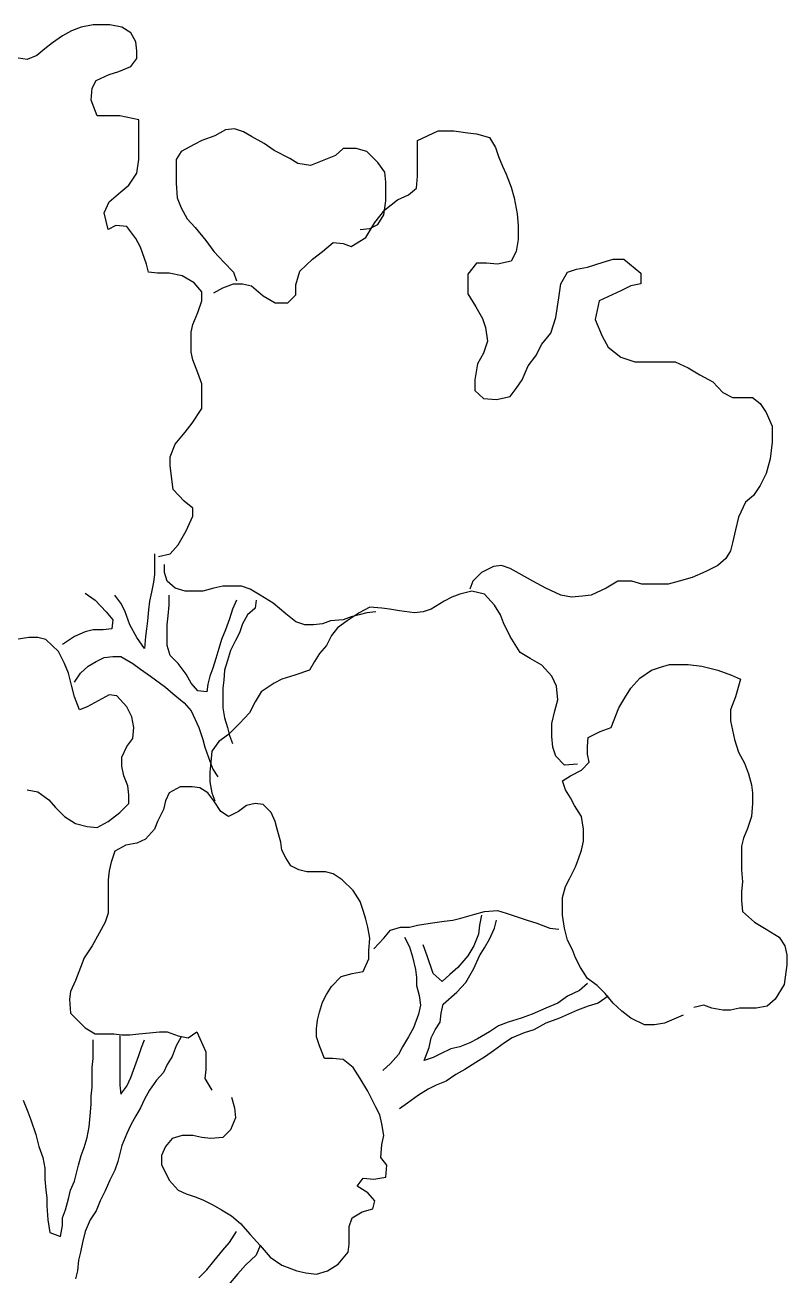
# Model space of a CAD drawing. Header units: millimetres. Extents: x -245 to 49755, y -245 to 41806.
# Drawn here: x 46266 to 47691, y 30820 to 33159 of the extents above; entities that cross this region are included whole.
import ezdxf

# ---------------------------------------------------------------- set-up
doc = ezdxf.new("R2010")
doc.units = ezdxf.units.MM
doc.layers.add('Standard', color=7, linetype='Continuous', lineweight=25)

msp = doc.modelspace()

# ---------------------------------------------------------------- linework, layer by layer
at = {"layer": 'Standard', "color": 7, "linetype": 'Continuous', "lineweight": -3}
for p, q in [((46371.2, 33155.7), (46352.7, 33148.3)), ((46393.4, 33159.5), (46371.2, 33155.7)), ((46424.8, 33159.5), (46393.4, 33159.5)), ((46447, 33155.7), (46424.8, 33159.5)), ((46463.7, 33144.7), (46447, 33155.7)), ((46336.1, 33139.1), (46317.6, 33126.2)), ((46352.7, 33148.3), (46336.1, 33139.1)), ((46472.9, 33128.1), (46463.7, 33144.7)), ((46474.7, 33111.4), (46472.9, 33128.1)), ((46302.9, 33115.1), (46288.1, 33102.2)), ((46317.6, 33126.2), (46302.9, 33115.1)), ((46474.7, 33096.7), (46474.7, 33111.4)), ((46269.7, 33094.8), (46245.6, 33098.5)), ((46288.1, 33102.2), (46269.7, 33094.8)), ((46441.5, 33072.6), (46463.7, 33081.8)), ((46463.7, 33081.8), (46474.7, 33096.7)), ((46399, 33056), (46423, 33067.1)), ((46423, 33067.1), (46441.5, 33072.6)), ((46389.7, 33019.1), (46391.5, 33041.1)), ((46391.5, 33041.1), (46399, 33056)), ((46400.8, 32989.5), (46389.7, 33019.1)), ((46423, 32989.5), (46400.8, 32989.5)), ((46443.3, 32989.5), (46423, 32989.5)), ((46478.5, 32982), (46443.3, 32989.5)), ((46478.5, 32963.6), (46478.5, 32982)), ((46478.5, 32941.4), (46478.5, 32963.6)), ((46641.1, 32963.6), (46620.7, 32952.5)), ((46657.7, 32965.4), (46641.1, 32963.6)), ((46674.3, 32959.9), (46657.7, 32965.4)), ((46478.5, 32908.1), (46478.5, 32941.4)), ((46596.7, 32943.2), (46581.9, 32935.8)), ((46620.7, 32952.5), (46596.7, 32943.2)), ((46689.1, 32950.7), (46674.3, 32959.9)), ((46713.1, 32937.7), (46689.1, 32950.7)), ((46999.6, 32943.2), (47038.3, 32961.7)), ((46999.6, 32922.9), (46999.6, 32943.2)), ((47038.3, 32961.7), (47067.9, 32961.7)), ((47067.9, 32961.7), (47093.8, 32958.1)), ((47093.8, 32958.1), (47110.4, 32956.2)), ((47110.4, 32956.2), (47134.4, 32948.9)), ((47134.4, 32948.9), (47145.5, 32930.3)), ((46557.9, 32922.9), (46548.7, 32908.1)), ((46581.9, 32935.8), (46557.9, 32922.9)), ((46731.6, 32924.8), (46713.1, 32937.7)), ((46761.2, 32910), (46731.6, 32924.8)), ((46861, 32928.5), (46846.2, 32915.6)), ((46885, 32928.5), (46861, 32928.5)), ((46905.3, 32922.9), (46885, 32928.5)), ((46925.6, 32902.6), (46905.3, 32922.9)), ((46999.6, 32906.3), (46999.6, 32922.9)), ((47145.5, 32930.3), (47151, 32913.8)), ((46474.7, 32882.3), (46478.5, 32908.1)), ((46548.7, 32908.1), (46548.7, 32889.7)), ((46776, 32900.7), (46761.2, 32910)), ((46799.9, 32897), (46776, 32900.7)), ((46818.4, 32904.4), (46799.9, 32897)), ((46846.2, 32915.6), (46818.4, 32904.4)), ((46938.6, 32884.2), (46925.6, 32902.6)), ((46999.6, 32876.7), (46999.6, 32906.3)), ((47151, 32913.8), (47158.5, 32895.2)), ((47158.5, 32895.2), (47165.8, 32880.5)), ((46459.9, 32860.1), (46474.7, 32882.3)), ((46548.7, 32889.7), (46548.7, 32863.8)), ((46940.4, 32865.6), (46938.6, 32884.2)), ((46997.7, 32854.6), (46999.6, 32876.7)), ((47165.8, 32880.5), (47175.1, 32856.4)), ((46423, 32828.7), (46445.2, 32847.2)), ((46445.2, 32847.2), (46459.9, 32860.1)), ((46548.7, 32863.8), (46550.5, 32836.1)), ((46940.4, 32850.9), (46940.4, 32865.6)), ((46940.4, 32830.5), (46940.4, 32850.9)), ((46982.9, 32841.6), (46997.7, 32854.6)), ((47175.1, 32856.4), (47180.6, 32836.1)), ((46413.8, 32808.3), (46423, 32828.7)), ((46550.5, 32836.1), (46557.9, 32817.6)), ((46936.7, 32804.6), (46940.4, 32830.5)), ((46938.6, 32813.9), (46962.5, 32832.4)), ((46962.5, 32832.4), (46982.9, 32841.6)), ((47180.6, 32836.1), (47186.1, 32806.5)), ((46421.1, 32777), (46413.8, 32808.3)), ((46557.9, 32817.6), (46569, 32797.3)), ((46920.1, 32789.9), (46938.6, 32813.9)), ((46925.6, 32786.2), (46936.7, 32804.6)), ((47186.1, 32806.5), (47188, 32784.3)), ((46435.9, 32784.3), (46421.1, 32777)), ((46456.3, 32782.5), (46435.9, 32784.3)), ((46472.9, 32760.3), (46456.3, 32782.5)), ((46569, 32797.3), (46583.8, 32780.7)), ((46583.8, 32780.7), (46604.1, 32756.6)), ((46892.3, 32777), (46910.8, 32778.8)), ((46903.4, 32762.2), (46920.1, 32789.9)), ((46910.8, 32778.8), (46925.6, 32786.2)), ((47188, 32784.3), (47188, 32758.5)), ((46482.1, 32743.7), (46472.9, 32760.3)), ((46604.1, 32756.6), (46618.9, 32736.2)), ((46822.1, 32736.2), (46842.4, 32752.9)), ((46842.4, 32752.9), (46861, 32751.1)), ((46875.7, 32745.5), (46903.4, 32762.2)), ((47188, 32758.5), (47184.3, 32736.2)), ((46493.2, 32712.3), (46482.1, 32743.7)), ((46618.9, 32736.2), (46637.4, 32716)), ((46803.6, 32721.5), (46822.1, 32736.2)), ((46861, 32751.1), (46875.7, 32745.5)), ((47184.3, 32736.2), (47175.1, 32717.8)), ((46496.9, 32697.5), (46493.2, 32712.3)), ((46637.4, 32716), (46655.8, 32697.5)), ((46779.6, 32699.3), (46803.6, 32721.5)), ((47110.4, 32714.1), (47093.8, 32693.8)), ((47128.9, 32714.1), (47110.4, 32714.1)), ((47149.2, 32712.3), (47128.9, 32714.1)), ((47175.1, 32717.8), (47149.2, 32712.3)), ((47297.1, 32703), (47317.4, 32706.6)), ((47317.4, 32706.6), (47347, 32716)), ((47347, 32716), (47365.4, 32721.5)), ((47365.4, 32721.5), (47385.8, 32721.5)), ((47385.8, 32721.5), (47417.2, 32695.6)), ((46513.6, 32695.6), (46496.9, 32697.5)), ((46535.7, 32695.6), (46513.6, 32695.6)), ((46559.7, 32690.1), (46535.7, 32695.6)), ((46581.9, 32677.2), (46559.7, 32690.1)), ((46655.8, 32697.5), (46661.4, 32680.9)), ((46772.2, 32673.5), (46779.6, 32699.3)), ((47093.8, 32693.8), (47093.8, 32677.2)), ((47267.5, 32675.3), (47280.4, 32697.5)), ((47280.4, 32697.5), (47297.1, 32703)), ((47417.2, 32695.6), (47417.2, 32675.3)), ((46596.7, 32660.5), (46581.9, 32677.2)), ((46596.7, 32643.9), (46596.7, 32660.5)), ((46618.9, 32658.7), (46635.5, 32667.9)), ((46635.5, 32667.9), (46655.8, 32675.3)), ((46655.8, 32675.3), (46672.5, 32675.3)), ((46672.5, 32675.3), (46689.1, 32671.5)), ((46689.1, 32671.5), (46711.3, 32653.2)), ((46772.2, 32655), (46772.2, 32673.5)), ((47093.8, 32677.2), (47093.8, 32656.8)), ((47263.8, 32649.5), (47267.5, 32675.3)), ((47380.2, 32662.3), (47363.5, 32655)), ((47398.6, 32671.5), (47380.2, 32662.3)), ((47417.2, 32675.3), (47398.6, 32671.5)), ((46589.3, 32621.7), (46596.7, 32643.9)), ((46711.3, 32653.2), (46733.4, 32640.2)), ((46733.4, 32640.2), (46757.5, 32640.2)), ((46757.5, 32640.2), (46772.2, 32655)), ((47093.8, 32656.8), (47108.6, 32632.7)), ((47258.2, 32612.5), (47263.8, 32649.5)), ((47339.5, 32643.9), (47332.2, 32608.8)), ((47363.5, 32655), (47339.5, 32643.9)), ((46580, 32599.5), (46589.3, 32621.7)), ((47108.6, 32632.7), (47121.5, 32610.7)), ((47249, 32582.9), (47258.2, 32612.5)), ((46576.3, 32584.8), (46580, 32599.5)), ((47121.5, 32610.7), (47127, 32594)), ((47127, 32594), (47130.7, 32568.2)), ((47332.2, 32608.8), (47345.1, 32577.4)), ((46576.3, 32570), (46576.3, 32584.8)), ((46576.3, 32547.8), (46576.3, 32570)), ((47130.7, 32568.2), (47123.4, 32546)), ((47232.4, 32562.5), (47249, 32582.9)), ((47345.1, 32577.4), (47356.2, 32557)), ((46580, 32533.1), (46576.3, 32547.8)), ((47123.4, 32546), (47112.2, 32525.6)), ((47221.3, 32540.5), (47232.4, 32562.5)), ((47356.2, 32557), (47380.2, 32538.6)), ((46589.3, 32509), (46580, 32533.1)), ((47112.2, 32525.6), (47106.7, 32496)), ((47195.4, 32496), (47206.5, 32521.9)), ((47206.5, 32521.9), (47221.3, 32540.5)), ((47380.2, 32538.6), (47406.1, 32529.3)), ((47406.1, 32529.3), (47431.9, 32529.3)), ((47431.9, 32529.3), (47457.8, 32529.3)), ((47457.8, 32529.3), (47481.8, 32529.3)), ((47481.8, 32529.3), (47505.8, 32518.2)), ((47505.8, 32518.2), (47528, 32505.4)), ((46596.7, 32488.6), (46589.3, 32509)), ((47106.7, 32496), (47106.7, 32475.7)), ((47184.3, 32479.4), (47195.4, 32496)), ((47528, 32505.4), (47552, 32492.3)), ((46596.7, 32464.7), (46596.7, 32488.6)), ((47106.7, 32475.7), (47123.4, 32460.9)), ((47173.2, 32464.7), (47184.3, 32479.4)), ((47552, 32492.3), (47570.5, 32472.1)), ((47570.5, 32472.1), (47589, 32462.9)), ((46596.7, 32442.5), (46596.7, 32464.7)), ((47123.4, 32460.9), (47147.4, 32459.1)), ((47147.4, 32459.1), (47173.2, 32464.7)), ((47589, 32462.9), (47603.8, 32462.9)), ((47603.8, 32462.9), (47626, 32462.9)), ((47626, 32462.9), (47640.7, 32451.7)), ((47640.7, 32451.7), (47651.8, 32435.1)), ((46578.2, 32414.7), (46596.7, 32442.5)), ((47651.8, 32435.1), (47662.9, 32409.2)), ((46565.3, 32398.2), (46578.2, 32414.7)), ((47662.9, 32409.2), (47662.9, 32379.6)), ((46546.8, 32375.9), (46565.3, 32398.2)), ((47662.9, 32379.6), (47659.2, 32348.2)), ((46537.6, 32351.9), (46546.8, 32375.9)), ((46537.6, 32335.3), (46537.6, 32351.9)), ((46543.1, 32291), (46537.6, 32335.3)), ((47659.2, 32348.2), (47651.8, 32320.5)), ((47651.8, 32320.5), (47640.7, 32298.3)), ((46563.4, 32268.8), (46543.1, 32291)), ((47640.7, 32298.3), (47627.8, 32279.9)), ((46580, 32255.9), (46563.4, 32268.8)), ((47613, 32266.9), (47600.1, 32239.2)), ((47627.8, 32279.9), (47613, 32266.9)), ((46567.2, 32213.3), (46580, 32241.1)), ((46580, 32241.1), (46580, 32255.9)), ((47600.1, 32239.2), (47594.6, 32215.2)), ((47594.6, 32215.2), (47589, 32191.2)), ((46552.4, 32187.5), (46567.2, 32213.3)), ((47589, 32191.2), (47585.3, 32176.4)), ((46508, 32170.8), (46508, 32154.2)), ((46515.4, 32165.3), (46537.6, 32170.8)), ((46537.6, 32170.8), (46552.4, 32187.5)), ((47585.3, 32176.4), (47576.1, 32161.6)), ((46508, 32154.2), (46508, 32132.1)), ((46526.5, 32135.7), (46526.5, 32150.4)), ((47141.8, 32146.8), (47119.6, 32135.7)), ((47156.6, 32148.6), (47141.8, 32146.8)), ((47173.2, 32143.1), (47156.6, 32148.6)), ((47561.3, 32148.6), (47539.1, 32137.6)), ((47576.1, 32161.6), (47561.3, 32148.6)), ((46508, 32132.1), (46506.1, 32117.3)), ((46532, 32119.1), (46526.5, 32135.7)), ((47119.6, 32135.7), (47103, 32119.1)), ((47189.8, 32133.9), (47173.2, 32143.1)), ((47215.7, 32119.1), (47189.8, 32133.9)), ((47513.2, 32126.5), (47489.2, 32119.1)), ((47539.1, 32137.6), (47513.2, 32126.5)), ((46502.4, 32098.8), (46498.8, 32082.2)), ((46506.1, 32117.3), (46502.4, 32098.8)), ((46546.8, 32106.1), (46532, 32119.1)), ((46565.3, 32100.6), (46546.8, 32106.1)), ((46583.8, 32100.6), (46565.3, 32100.6)), ((46598.5, 32100.6), (46583.8, 32100.6)), ((46618.9, 32106.1), (46598.5, 32100.6)), ((46635.5, 32109.8), (46618.9, 32106.1)), ((46654, 32109.8), (46635.5, 32109.8)), ((46670.6, 32109.8), (46654, 32109.8)), ((46687.2, 32104.3), (46670.6, 32109.8)), ((46705.7, 32093.3), (46687.2, 32104.3)), ((47101.1, 32100.6), (47079, 32095.1)), ((47103, 32119.1), (47097.4, 32104.3)), ((47125.2, 32095.1), (47101.1, 32100.6)), ((47239.7, 32106.1), (47215.7, 32119.1)), ((47267.5, 32093.3), (47239.7, 32106.1)), ((47352.5, 32106.1), (47324.7, 32093.3)), ((47374.6, 32119.1), (47352.5, 32106.1)), ((47400.5, 32119.1), (47374.6, 32119.1)), ((47419, 32113.5), (47400.5, 32119.1)), ((47439.3, 32113.5), (47419, 32113.5)), ((47468.8, 32113.5), (47439.3, 32113.5)), ((47489.2, 32119.1), (47468.8, 32113.5)), ((46378.7, 32096.9), (46397.1, 32084)), ((46397.1, 32084), (46417.5, 32061.8)), ((46445.2, 32078.4), (46434.1, 32093.3)), ((46452.6, 32063.7), (46445.2, 32078.4)), ((46498.8, 32082.2), (46496.9, 32065.5)), ((46533.9, 32054.5), (46535.7, 32074.7)), ((46535.7, 32074.7), (46535.7, 32093.3)), ((46661.4, 32084), (46654, 32067.3)), ((46698.3, 32084), (46696.5, 32069.2)), ((46729.7, 32078.4), (46705.7, 32093.3)), ((46753.8, 32058.2), (46729.7, 32078.4)), ((47049.4, 32082.2), (47025.4, 32067.3)), ((47064.2, 32089.6), (47049.4, 32082.2)), ((47079, 32095.1), (47064.2, 32089.6)), ((47143.7, 32074.7), (47125.2, 32095.1)), ((47154.7, 32056.3), (47143.7, 32074.7)), ((47287.8, 32089.6), (47267.5, 32093.3)), ((47308.1, 32091.4), (47287.8, 32089.6)), ((47324.7, 32093.3), (47308.1, 32091.4)), ((46417.5, 32061.8), (46430.4, 32047.1)), ((46461.8, 32037.7), (46452.6, 32063.7)), ((46496.9, 32065.5), (46495, 32045.1)), ((46532, 32037.7), (46533.9, 32054.5)), ((46654, 32067.3), (46648.4, 32048.9)), ((46681.7, 32056.3), (46672.5, 32039.6)), ((46696.5, 32069.2), (46681.7, 32056.3)), ((46772.2, 32043.3), (46753.8, 32058.2)), ((46875.7, 32052.6), (46861, 32047.1)), ((46890.5, 32060), (46868.3, 32045.1)), ((46890.5, 32056.3), (46875.7, 32052.6)), ((46910.8, 32071), (46890.5, 32060)), ((46905.3, 32060), (46890.5, 32056.3)), ((46921.9, 32061.8), (46905.3, 32060)), ((46933, 32069.2), (46910.8, 32071)), ((46947.7, 32067.3), (46933, 32069.2)), ((46966.3, 32063.7), (46947.7, 32067.3)), ((46994, 32060), (46966.3, 32063.7)), ((47010.6, 32061.8), (46994, 32060)), ((47025.4, 32067.3), (47010.6, 32061.8)), ((47160.3, 32041.4), (47154.7, 32056.3)), ((46393.4, 32028.6), (46378.7, 32024.9)), ((46411.9, 32028.6), (46393.4, 32028.6)), ((46428.5, 32030.4), (46411.9, 32028.6)), ((46430.4, 32047.1), (46428.5, 32030.4)), ((46474.7, 32013.8), (46461.8, 32037.7)), ((46493.2, 32030.4), (46491.4, 32015.7)), ((46495, 32045.1), (46493.2, 32030.4)), ((46532, 32017.5), (46532, 32037.7)), ((46641.1, 32028.6), (46633.6, 32010)), ((46648.4, 32048.9), (46641.1, 32028.6)), ((46672.5, 32039.6), (46666.9, 32023)), ((46788.9, 32037.7), (46772.2, 32043.3)), ((46805.5, 32037.7), (46788.9, 32037.7)), ((46822.1, 32039.6), (46805.5, 32037.7)), ((46836.9, 32045.1), (46822.1, 32039.6)), ((46861, 32047.1), (46836.9, 32045.1)), ((46849.9, 32032.2), (46838.7, 32017.5)), ((46868.3, 32045.1), (46849.9, 32032.2)), ((47173.2, 32015.7), (47160.3, 32041.4)), ((46273.3, 32013.8), (46249.3, 32010)), ((46290, 32013.8), (46273.3, 32013.8)), ((46304.8, 32010), (46290, 32013.8)), ((46328.8, 31987.9), (46304.8, 32010)), ((46358.3, 32015.7), (46336.1, 32000.8)), ((46378.7, 32024.9), (46358.3, 32015.7)), ((46489.5, 31993.4), (46474.7, 32013.8)), ((46491.4, 32015.7), (46489.5, 31993.4)), ((46532, 31999), (46532, 32017.5)), ((46633.6, 32010), (46628.1, 31993.4)), ((46659.5, 32008.2), (46650.2, 31989.8)), ((46666.9, 32023), (46659.5, 32008.2)), ((46838.7, 32017.5), (46829.5, 31999)), ((47191.7, 31986.1), (47173.2, 32015.7)), ((46339.9, 31965.7), (46328.8, 31987.9)), ((46537.6, 31980.6), (46532, 31999)), ((46552.4, 31965.7), (46537.6, 31980.6)), ((46628.1, 31993.4), (46622.6, 31974.9)), ((46650.2, 31989.8), (46644.7, 31971.2)), ((46816.6, 31984.3), (46807.3, 31969.4)), ((46829.5, 31999), (46816.6, 31984.3)), ((47210.2, 31974.9), (47191.7, 31986.1)), ((46347.2, 31947.3), (46339.9, 31965.7)), ((46369.4, 31947.3), (46384.2, 31960.2)), ((46384.2, 31960.2), (46399, 31969.4)), ((46399, 31969.4), (46413.8, 31976.9)), ((46413.8, 31976.9), (46430.4, 31978.7)), ((46430.4, 31978.7), (46445.2, 31978.7)), ((46445.2, 31978.7), (46467.3, 31965.7)), ((46467.3, 31965.7), (46482.1, 31954.7)), ((46567.2, 31945.5), (46552.4, 31965.7)), ((46622.6, 31974.9), (46617, 31956.5)), ((46644.7, 31971.2), (46639.2, 31952.8)), ((46807.3, 31969.4), (46798.1, 31952.8)), ((47232.4, 31962), (47210.2, 31974.9)), ((47250.8, 31941.8), (47232.4, 31962)), ((47437.5, 31952.8), (47454.1, 31958.3)), ((47454.1, 31958.3), (47470.7, 31963.8)), ((47470.7, 31963.8), (47491.1, 31963.8)), ((47491.1, 31963.8), (47505.8, 31963.8)), ((47505.8, 31963.8), (47531.7, 31960.2)), ((47531.7, 31960.2), (47561.3, 31952.8)), ((46352.7, 31925.1), (46347.2, 31947.3)), ((46358.3, 31930.6), (46369.4, 31947.3)), ((46482.1, 31954.7), (46500.6, 31941.8)), ((46500.6, 31941.8), (46528.3, 31921.4)), ((46576.3, 31928.7), (46567.2, 31945.5)), ((46611.5, 31941.8), (46607.8, 31926.9)), ((46617, 31956.5), (46611.5, 31941.8)), ((46637.4, 31934.3), (46635.5, 31919.5)), ((46639.2, 31952.8), (46637.4, 31934.3)), ((46746.4, 31936.1), (46731.6, 31928.7)), ((46770.4, 31943.6), (46746.4, 31936.1)), ((46798.1, 31952.8), (46770.4, 31943.6)), ((47260, 31923.2), (47250.8, 31941.8)), ((47398.6, 31919.5), (47415.3, 31938)), ((47415.3, 31938), (47437.5, 31952.8)), ((47561.3, 31952.8), (47587.1, 31943.6)), ((47587.1, 31943.6), (47603.8, 31936.1)), ((47603.8, 31936.1), (47594.6, 31902.9)), ((46358.3, 31902.9), (46352.7, 31925.1)), ((46528.3, 31921.4), (46543.1, 31908.5)), ((46589.3, 31914), (46576.3, 31928.7)), ((46605.9, 31912.2), (46589.3, 31914)), ((46607.8, 31926.9), (46605.9, 31912.2)), ((46635.5, 31919.5), (46635.5, 31904.7)), ((46707.6, 31912.2), (46696.5, 31893.6)), ((46731.6, 31928.7), (46707.6, 31912.2)), ((47261.9, 31897.3), (47260, 31923.2)), ((47387.6, 31901), (47398.6, 31919.5)), ((46367.5, 31878.9), (46358.3, 31902.9)), ((46402.7, 31895.5), (46382.3, 31884.4)), ((46423, 31906.7), (46402.7, 31895.5)), ((46437.8, 31904.7), (46423, 31906.7)), ((46456.3, 31884.4), (46437.8, 31904.7)), ((46543.1, 31908.5), (46563.4, 31891.8)), ((46563.4, 31891.8), (46576.3, 31877.1)), ((46635.5, 31904.7), (46635.5, 31882.6)), ((46696.5, 31893.6), (46685.4, 31873.4)), ((47256.4, 31877.1), (47261.9, 31897.3)), ((47376.5, 31882.6), (47387.6, 31901)), ((47594.6, 31902.9), (47585.3, 31878.9)), ((46382.3, 31884.4), (46367.5, 31878.9)), ((46465.5, 31865.9), (46456.3, 31884.4)), ((46469.2, 31845.6), (46465.5, 31865.9)), ((46576.3, 31877.1), (46591.1, 31845.6)), ((46635.5, 31882.6), (46639.2, 31864.1)), ((46639.2, 31864.1), (46644.7, 31845.6)), ((46685.4, 31873.4), (46666.9, 31853)), ((47250.8, 31853), (47256.4, 31877.1)), ((47361.7, 31845.6), (47376.5, 31882.6)), ((47585.3, 31878.9), (47585.3, 31858.5)), ((46467.3, 31825.3), (46469.2, 31845.6)), ((46591.1, 31845.6), (46598.5, 31823.4)), ((46644.7, 31845.6), (46648.4, 31830.8)), ((46666.9, 31853), (46646.6, 31832.7)), ((47250.8, 31829), (47250.8, 31853)), ((47341.4, 31838.3), (47361.7, 31845.6)), ((47585.3, 31858.5), (47592.7, 31823.4)), ((46456.3, 31810.5), (46467.3, 31825.3)), ((46598.5, 31823.4), (46602.3, 31808.7)), ((46628.1, 31819.7), (46615.1, 31801.2)), ((46646.6, 31832.7), (46628.1, 31819.7)), ((46648.4, 31830.8), (46654, 31816)), ((47252.7, 31808.7), (47250.8, 31829)), ((47317.4, 31810.5), (47319.2, 31827.1)), ((47319.2, 31827.1), (47341.4, 31838.3)), ((47592.7, 31823.4), (47600.1, 31799.4)), ((46447, 31790.2), (46456.3, 31810.5)), ((46602.3, 31808.7), (46611.5, 31782.8)), ((46615.1, 31801.2), (46613.3, 31780.9)), ((47258.2, 31792), (47252.7, 31808.7)), ((47317.4, 31795.7), (47317.4, 31810.5)), ((47321, 31780.9), (47317.4, 31795.7)), ((47600.1, 31799.4), (47611.2, 31779.1)), ((46447, 31773.6), (46447, 31790.2)), ((46450.7, 31755.1), (46447, 31773.6)), ((46611.5, 31782.8), (46617, 31768.1)), ((46613.3, 31780.9), (46611.5, 31762.4)), ((47274.9, 31775.4), (47258.2, 31792)), ((47298.9, 31777.2), (47274.9, 31775.4)), ((47306.3, 31766.1), (47321, 31780.9)), ((47611.2, 31779.1), (47618.5, 31758.8)), ((46458.1, 31736.6), (46450.7, 31755.1)), ((46611.5, 31762.4), (46611.5, 31744)), ((46617, 31768.1), (46626.3, 31753.2)), ((47271.2, 31745.8), (47285.9, 31755.1)), ((47285.9, 31755.1), (47306.3, 31766.1)), ((47618.5, 31758.8), (47624.1, 31738.5)), ((46269.7, 31729.2), (46290, 31725.5)), ((46290, 31725.5), (46310.3, 31710.7)), ((46459.9, 31720), (46458.1, 31736.6)), ((46535.7, 31723.7), (46528.3, 31708.9)), ((46556, 31734.8), (46535.7, 31723.7)), ((46578.2, 31734.8), (46556, 31734.8)), ((46593, 31732.8), (46578.2, 31734.8)), ((46607.8, 31723.7), (46593, 31732.8)), ((46618.9, 31708.9), (46607.8, 31723.7)), ((46611.5, 31744), (46615.1, 31723.7)), ((46615.1, 31723.7), (46620.7, 31708.9)), ((47276.7, 31729.2), (47271.2, 31745.8)), ((47285.9, 31714.4), (47276.7, 31729.2)), ((47624.1, 31738.5), (47626, 31723.7)), ((47626, 31723.7), (47626, 31703.3)), ((46310.3, 31710.7), (46323.2, 31695.9)), ((46443.3, 31686.7), (46459.9, 31703.3)), ((46459.9, 31703.3), (46459.9, 31720)), ((46528.3, 31708.9), (46524.6, 31692.2)), ((46631.8, 31688.5), (46618.9, 31708.9)), ((46679.8, 31699.7), (46665, 31688.5)), ((46696.5, 31703.3), (46679.8, 31699.7)), ((46711.3, 31701.5), (46696.5, 31703.3)), ((46726, 31686.7), (46711.3, 31701.5)), ((47293.3, 31699.7), (47285.9, 31714.4)), ((47306.3, 31679.3), (47293.3, 31699.7)), ((47626, 31703.3), (47624.1, 31679.3)), ((46323.2, 31695.9), (46339.9, 31679.3)), ((46339.9, 31679.3), (46360.2, 31666.4)), ((46421.1, 31670.1), (46443.3, 31686.7)), ((46524.6, 31692.2), (46513.6, 31670.1)), ((46646.6, 31679.3), (46631.8, 31688.5)), ((46665, 31688.5), (46646.6, 31679.3)), ((46733.4, 31670.1), (46726, 31686.7)), ((47310, 31655.3), (47306.3, 31679.3)), ((47624.1, 31679.3), (47616.7, 31657.1)), ((46360.2, 31666.4), (46382.3, 31660.8)), ((46382.3, 31660.8), (46400.8, 31658.9)), ((46400.8, 31658.9), (46421.1, 31670.1)), ((46508, 31655.3), (46491.4, 31636.8)), ((46513.6, 31670.1), (46508, 31655.3)), ((46737.1, 31655.3), (46733.4, 31670.1)), ((46744.5, 31631.3), (46737.1, 31655.3)), ((47310, 31633.1), (47310, 31655.3)), ((47616.7, 31657.1), (47609.4, 31638.7)), ((46474.7, 31629.3), (46454.4, 31625.7)), ((46491.4, 31636.8), (46474.7, 31629.3)), ((46746.4, 31616.5), (46744.5, 31631.3)), ((47306.3, 31616.5), (47310, 31633.1)), ((47609.4, 31638.7), (47605.6, 31623.8)), ((46434.1, 31614.6), (46426.7, 31594.2)), ((46454.4, 31625.7), (46434.1, 31614.6)), ((46753.8, 31601.7), (46746.4, 31616.5)), ((47300.7, 31599.9), (47306.3, 31616.5)), ((47605.6, 31623.8), (47605.6, 31603.6)), ((46426.7, 31594.2), (46423, 31577.7)), ((46763, 31586.9), (46753.8, 31601.7)), ((46777.8, 31579.5), (46763, 31586.9)), ((47284.1, 31562.9), (47295.2, 31585)), ((47295.2, 31585), (47300.7, 31599.9)), ((47605.6, 31603.6), (47605.6, 31579.5)), ((46423, 31577.7), (46421.1, 31561.1)), ((46421.1, 31561.1), (46421.1, 31542.6)), ((46792.6, 31575.8), (46777.8, 31579.5)), ((46807.3, 31575.8), (46792.6, 31575.8)), ((46827.7, 31575.8), (46807.3, 31575.8)), ((46842.4, 31572.2), (46827.7, 31575.8)), ((46859.1, 31561.1), (46842.4, 31572.2)), ((46879.4, 31540.7), (46859.1, 31561.1)), ((47276.7, 31548.1), (47284.1, 31562.9)), ((47605.6, 31579.5), (47607.5, 31557.3)), ((46421.1, 31542.6), (46421.1, 31520.3)), ((46892.3, 31520.3), (46879.4, 31540.7)), ((47271.2, 31527.8), (47276.7, 31548.1)), ((47607.5, 31557.3), (47605.6, 31538.9)), ((47605.6, 31538.9), (47605.6, 31522.2)), ((46421.1, 31520.3), (46421.1, 31498.3)), ((46897.9, 31503.8), (46892.3, 31520.3)), ((47271.2, 31513), (47271.2, 31527.8)), ((47271.2, 31494.6), (47271.2, 31513)), ((47605.6, 31522.2), (47607.5, 31501.9)), ((46421.1, 31498.3), (46415.6, 31481.5)), ((46903.4, 31487.1), (46897.9, 31503.8)), ((47066, 31485.2), (47080.8, 31488.9)), ((47080.8, 31488.9), (47106.7, 31496.4)), ((47106.7, 31496.4), (47125.2, 31501.9)), ((47119.6, 31494.6), (47115.9, 31476)), ((47125.2, 31501.9), (47149.2, 31503.8)), ((47149.2, 31503.8), (47165.8, 31498.3)), ((47165.8, 31498.3), (47182.5, 31492.7)), ((47182.5, 31492.7), (47204.6, 31485.2)), ((47274.9, 31470.5), (47271.2, 31494.6)), ((47607.5, 31501.9), (47629.7, 31481.5)), ((46415.6, 31481.5), (46404.5, 31461.3)), ((46907.1, 31472.3), (46903.4, 31487.1)), ((46910.8, 31452), (46907.1, 31472.3)), ((46936.7, 31452), (46949.6, 31466.8)), ((46949.6, 31466.8), (46968.1, 31472.3)), ((46968.1, 31472.3), (46984.8, 31472.3)), ((46984.8, 31472.3), (46999.6, 31476)), ((46999.6, 31476), (47023.5, 31479.7)), ((47023.5, 31479.7), (47049.4, 31483.4)), ((47049.4, 31483.4), (47066, 31485.2)), ((47115.9, 31476), (47114.1, 31459.5)), ((47134.4, 31450.1), (47143.7, 31470.5)), ((47143.7, 31470.5), (47147.4, 31485.2)), ((47204.6, 31485.2), (47223.1, 31479.7)), ((47223.1, 31479.7), (47247.1, 31470.5)), ((47247.1, 31470.5), (47263.8, 31468.7)), ((47280.4, 31448.3), (47274.9, 31470.5)), ((47629.7, 31481.5), (47651.8, 31468.7)), ((47651.8, 31468.7), (47675.8, 31453.8)), ((46404.5, 31461.3), (46391.5, 31437.2)), ((46909, 31428), (46910.8, 31452)), ((46918.2, 31431.7), (46936.7, 31452)), ((46975.5, 31453.8), (46984.8, 31435.4)), ((47114.1, 31459.5), (47104.9, 31437.2)), ((47125.2, 31433.6), (47134.4, 31450.1)), ((47289.6, 31429.9), (47280.4, 31448.3)), ((47675.8, 31453.8), (47686.9, 31437.2)), ((46391.5, 31437.2), (46376.8, 31415)), ((46909, 31413.2), (46909, 31428)), ((46984.8, 31435.4), (46990.3, 31416.9)), ((47018, 31418.7), (47010.6, 31439.1)), ((47029.1, 31385.6), (47018, 31418.7)), ((47093.8, 31418.7), (47075.3, 31396.6)), ((47104.9, 31437.2), (47093.8, 31418.7)), ((47104.9, 31394.8), (47115.9, 31418.7)), ((47115.9, 31418.7), (47125.2, 31433.6)), ((47295.2, 31415), (47289.6, 31429.9)), ((47686.9, 31437.2), (47690.6, 31420.7)), ((47690.6, 31420.7), (47690.6, 31402.1)), ((46369.4, 31396.6), (46360.2, 31372.5)), ((46376.8, 31415), (46369.4, 31396.6)), ((46897.9, 31389.3), (46909, 31413.2)), ((46990.3, 31416.9), (46995.8, 31392.9)), ((47075.3, 31396.6), (47060.5, 31383.6)), ((47304.4, 31396.6), (47295.2, 31415)), ((47317.4, 31376.2), (47304.4, 31396.6)), ((47690.6, 31402.1), (47685.1, 31365.2)), ((46360.2, 31372.5), (46350.9, 31352.3)), ((46838.7, 31361.5), (46857.2, 31379.9)), ((46857.2, 31379.9), (46877.5, 31385.6)), ((46877.5, 31385.6), (46897.9, 31389.3)), ((46995.8, 31392.9), (46997.7, 31378.1)), ((46997.7, 31378.1), (46997.7, 31363.3)), ((47045.7, 31370.7), (47029.1, 31385.6)), ((47060.5, 31383.6), (47045.7, 31370.7)), ((47090.1, 31368.8), (47104.9, 31394.8)), ((47335.8, 31363.3), (47317.4, 31376.2)), ((46350.9, 31352.3), (46349.1, 31337.4)), ((46829.5, 31346.7), (46838.7, 31361.5)), ((46997.7, 31363.3), (47003.2, 31344.8)), ((47047.6, 31328.2), (47073.5, 31350.5)), ((47073.5, 31350.5), (47090.1, 31368.8)), ((47302.6, 31354.1), (47280.4, 31343)), ((47317.4, 31367), (47302.6, 31354.1)), ((47350.6, 31348.5), (47335.8, 31363.3)), ((47365.4, 31330.1), (47350.6, 31348.5)), ((47685.1, 31365.2), (47668.5, 31337.4)), ((46349.1, 31337.4), (46350.9, 31311.6)), ((46816.6, 31313.4), (46822.1, 31331.9)), ((46822.1, 31331.9), (46829.5, 31346.7)), ((47005.1, 31326.4), (47001.4, 31309.7)), ((47003.2, 31344.8), (47005.1, 31326.4)), ((47043.9, 31311.6), (47047.6, 31328.2)), ((47261.9, 31330.1), (47239.7, 31320.9)), ((47280.4, 31343), (47261.9, 31330.1)), ((47337.7, 31330.1), (47319.2, 31324.5)), ((47356.2, 31343), (47337.7, 31330.1)), ((47382.1, 31315.4), (47365.4, 31330.1)), ((47535.4, 31326.4), (47516.4, 31322.3)), ((47550.2, 31320.9), (47535.4, 31326.4)), ((47668.5, 31337.4), (47653.7, 31324.5)), ((46350.9, 31311.6), (46378.7, 31283.9)), ((46812.9, 31298.6), (46816.6, 31313.4)), ((47001.4, 31309.7), (46992.1, 31283.9)), ((47042, 31294.9), (47043.9, 31311.6)), ((47193.6, 31302.3), (47169.5, 31294.9)), ((47213.9, 31309.7), (47193.6, 31302.3)), ((47239.7, 31320.9), (47213.9, 31309.7)), ((47265.6, 31302.3), (47239.7, 31293.1)), ((47282.3, 31309.7), (47265.6, 31302.3)), ((47298.9, 31317.2), (47282.3, 31309.7)), ((47319.2, 31324.5), (47298.9, 31317.2)), ((47398.6, 31302.3), (47382.1, 31315.4)), ((47424.5, 31289.4), (47398.6, 31302.3)), ((47496.6, 31307.9), (47461.5, 31293.1)), ((47570.5, 31317.2), (47550.2, 31320.9)), ((47585.3, 31317.2), (47570.5, 31317.2)), ((47601.9, 31320.9), (47585.3, 31317.2)), ((47618.5, 31320.9), (47601.9, 31320.9)), ((47633.3, 31320.9), (47618.5, 31320.9)), ((47653.7, 31324.5), (47633.3, 31320.9)), ((46378.7, 31283.9), (46397.1, 31272.8)), ((46811.1, 31282.1), (46812.9, 31298.6)), ((46811.1, 31267.2), (46811.1, 31282.1)), ((46992.1, 31283.9), (46982.9, 31267.2)), ((47025.4, 31265.4), (47032.8, 31280.1)), ((47032.8, 31280.1), (47042, 31294.9)), ((47151, 31287.6), (47134.4, 31276.5)), ((47169.5, 31294.9), (47151, 31287.6)), ((47217.6, 31280.1), (47199.1, 31274.6)), ((47239.7, 31293.1), (47217.6, 31280.1)), ((47443, 31289.4), (47424.5, 31289.4)), ((47461.5, 31293.1), (47443, 31289.4)), ((46393.4, 31247), (46393.4, 31261.7)), ((46397.1, 31272.8), (46417.5, 31272.8)), ((46417.5, 31272.8), (46432.2, 31272.8)), ((46432.2, 31272.8), (46447, 31270.9)), ((46443.3, 31269.1), (46443.3, 31250.6)), ((46447, 31270.9), (46461.8, 31270.9)), ((46461.8, 31270.9), (46478.5, 31272.8)), ((46478.5, 31272.8), (46498.8, 31274.6)), ((46484, 31247), (46489.5, 31261.7)), ((46498.8, 31274.6), (46517.2, 31276.5)), ((46517.2, 31276.5), (46532, 31276.5)), ((46532, 31276.5), (46552.4, 31269.1)), ((46557.9, 31267.2), (46548.7, 31250.6)), ((46552.4, 31269.1), (46570.8, 31265.4)), ((46570.8, 31265.4), (46587.5, 31276.5)), ((46587.5, 31276.5), (46604.1, 31239.5)), ((46816.6, 31250.6), (46811.1, 31267.2)), ((46982.9, 31267.2), (46971.8, 31248.8)), ((47021.7, 31247), (47025.4, 31265.4)), ((47097.4, 31256.1), (47079, 31248.8)), ((47112.2, 31263.5), (47097.4, 31256.1)), ((47134.4, 31276.5), (47112.2, 31263.5)), ((47162.2, 31256.1), (47141.8, 31241.3)), ((47176.9, 31265.4), (47162.2, 31256.1)), ((47199.1, 31274.6), (47176.9, 31265.4)), ((46393.4, 31226.6), (46393.4, 31247)), ((46443.3, 31250.6), (46443.3, 31234)), ((46443.3, 31234), (46443.3, 31211.7)), ((46471, 31211.7), (46478.5, 31232.1)), ((46478.5, 31232.1), (46484, 31247)), ((46548.7, 31250.6), (46541.2, 31230.3)), ((46604.1, 31239.5), (46604.1, 31222.9)), ((46825.9, 31226.6), (46816.6, 31250.6)), ((46964.4, 31234), (46949.6, 31217.4)), ((46971.8, 31248.8), (46964.4, 31234)), ((47012.5, 31222.9), (47021.7, 31247)), ((47043.9, 31235.8), (47029.1, 31228.4)), ((47062.3, 31245), (47043.9, 31235.8)), ((47079, 31248.8), (47062.3, 31245)), ((47141.8, 31241.3), (47127, 31230.3)), ((46391.5, 31209.9), (46393.4, 31226.6)), ((46391.5, 31191.5), (46391.5, 31209.9)), ((46443.3, 31211.7), (46443.3, 31195.2)), ((46463.7, 31191.5), (46471, 31211.7)), ((46532, 31215.5), (46524.6, 31200.7)), ((46541.2, 31230.3), (46532, 31215.5)), ((46604.1, 31222.9), (46604.1, 31206.2)), ((46840.6, 31226.6), (46825.9, 31226.6)), ((46861, 31224.7), (46840.6, 31226.6)), ((46879.4, 31209.9), (46861, 31224.7)), ((46892.3, 31189.6), (46879.4, 31209.9)), ((46949.6, 31217.4), (46934.9, 31204.4)), ((47029.1, 31228.4), (47012.5, 31222.9)), ((47108.6, 31219.2), (47088.3, 31206.2)), ((47127, 31230.3), (47108.6, 31219.2)), ((46391.5, 31173), (46391.5, 31191.5)), ((46443.3, 31195.2), (46443.3, 31176.6)), ((46456.3, 31174.8), (46463.7, 31191.5)), ((46511.7, 31185.9), (46498.8, 31167.4)), ((46524.6, 31200.7), (46511.7, 31185.9)), ((46604.1, 31206.2), (46602.3, 31189.6)), ((46602.3, 31189.6), (46615.1, 31167.4)), ((46907.1, 31165.6), (46892.3, 31189.6)), ((47071.6, 31197), (47053.1, 31184.1)), ((47088.3, 31206.2), (47071.6, 31197)), ((46389.7, 31156.4), (46391.5, 31173)), ((46443.3, 31176.6), (46445.2, 31160.1)), ((46445.2, 31160.1), (46456.3, 31174.8)), ((46498.8, 31167.4), (46489.5, 31150.8)), ((46921.9, 31136), (46907.1, 31165.6)), ((47019.9, 31169.3), (47001.4, 31158.2)), ((47034.7, 31176.6), (47019.9, 31169.3)), ((47053.1, 31184.1), (47034.7, 31176.6)), ((46262.2, 31149), (46271.5, 31126.8)), ((46387.9, 31119.4), (46389.7, 31141.5)), ((46389.7, 31141.5), (46389.7, 31156.4)), ((46489.5, 31150.8), (46482.1, 31134.2)), ((46652.1, 31154.5), (46657.7, 31134.2)), ((46981, 31143.5), (46966.3, 31132.3)), ((47001.4, 31158.2), (46981, 31143.5)), ((46271.5, 31126.8), (46277, 31112)), ((46386, 31099.1), (46387.9, 31119.4)), ((46472.9, 31119.4), (46463.7, 31102.7)), ((46482.1, 31134.2), (46472.9, 31119.4)), ((46659.5, 31115.7), (46650.2, 31093.5)), ((46657.7, 31134.2), (46659.5, 31115.7)), ((46929.3, 31121.3), (46921.9, 31136)), ((46933, 31104.6), (46929.3, 31121.3)), ((46277, 31112), (46286.2, 31084.3)), ((46382.3, 31078.8), (46386, 31099.1)), ((46463.7, 31102.7), (46456.3, 31086.2)), ((46650.2, 31093.5), (46635.5, 31078.8)), ((46936.7, 31082.5), (46933, 31104.6)), ((46286.2, 31084.3), (46291.8, 31062.1)), ((46376.8, 31060.3), (46382.3, 31078.8)), ((46456.3, 31086.2), (46447, 31063.9)), ((46541.2, 31076.9), (46528.3, 31062.1)), ((46559.7, 31082.5), (46541.2, 31076.9)), ((46580, 31082.5), (46559.7, 31082.5)), ((46596.7, 31078.8), (46580, 31082.5)), ((46613.3, 31076.9), (46596.7, 31078.8)), ((46635.5, 31078.8), (46613.3, 31076.9)), ((46933, 31065.8), (46936.7, 31082.5)), ((46291.8, 31062.1), (46299.2, 31041.8)), ((46365.7, 31027), (46371.2, 31045.5)), ((46371.2, 31045.5), (46376.8, 31060.3)), ((46443.3, 31049.2), (46439.6, 31034.3)), ((46447, 31063.9), (46443.3, 31049.2)), ((46528.3, 31062.1), (46520.9, 31045.5)), ((46520.9, 31045.5), (46520.9, 31028.8)), ((46931.2, 31041.8), (46933, 31065.8)), ((46299.2, 31041.8), (46302.9, 31021.5)), ((46302.9, 31021.5), (46302.9, 31001.1)), ((46362, 31012.3), (46365.7, 31027)), ((46439.6, 31034.3), (46434.1, 31017.8)), ((46520.9, 31028.8), (46535.7, 30999.2)), ((46942.2, 31027), (46931.2, 31041.8)), ((46940.4, 31004.9), (46942.2, 31027)), ((46302.9, 31001.1), (46304.8, 30980.8)), ((46358.3, 30997.4), (46362, 31012.3)), ((46424.8, 30999.2), (46415.6, 30979)), ((46434.1, 31017.8), (46424.8, 30999.2)), ((46535.7, 30999.2), (46552.4, 30980.8)), ((46886.8, 30988.2), (46897.9, 31002.9)), ((46897.9, 31002.9), (46918.2, 31001.1)), ((46918.2, 31001.1), (46940.4, 31004.9)), ((46304.8, 30980.8), (46306.6, 30966)), ((46347.2, 30964.1), (46350.9, 30980.8)), ((46350.9, 30980.8), (46358.3, 30997.4)), ((46415.6, 30979), (46406.3, 30960.4)), ((46552.4, 30980.8), (46567.2, 30973.5)), ((46907.1, 30975.3), (46886.8, 30988.2)), ((46920.1, 30960.4), (46907.1, 30975.3)), ((46306.6, 30966), (46306.6, 30951.2)), ((46306.6, 30951.2), (46308.4, 30925.3)), ((46341.7, 30943.9), (46347.2, 30964.1)), ((46406.3, 30960.4), (46399, 30942.1)), ((46567.2, 30973.5), (46583.8, 30967.8)), ((46583.8, 30967.8), (46598.5, 30962.3)), ((46598.5, 30962.3), (46617, 30953.1)), ((46617, 30953.1), (46633.6, 30943.9)), ((46916.4, 30945.7), (46920.1, 30960.4)), ((46336.1, 30929), (46341.7, 30943.9)), ((46336.1, 30914.3), (46336.1, 30929)), ((46399, 30942.1), (46387.9, 30925.3)), ((46633.6, 30943.9), (46652.1, 30932.7)), ((46652.1, 30932.7), (46668.7, 30918)), ((46872, 30912.5), (46877.5, 30929)), ((46877.5, 30929), (46896.1, 30940.2)), ((46896.1, 30940.2), (46916.4, 30945.7)), ((46308.4, 30925.3), (46312.1, 30901.4)), ((46332.4, 30893.9), (46336.1, 30914.3)), ((46387.9, 30925.3), (46378.7, 30903.3)), ((46668.7, 30918), (46687.2, 30897.6)), ((46872, 30895.8), (46872, 30912.5)), ((46312.1, 30901.4), (46332.4, 30893.9)), ((46373.1, 30882.9), (46369.4, 30864.5)), ((46378.7, 30903.3), (46373.1, 30882.9)), ((46635.5, 30868.2), (46648.4, 30882.9)), ((46648.4, 30882.9), (46661.4, 30903.3)), ((46687.2, 30897.6), (46705.7, 30877.3)), ((46872, 30879.2), (46872, 30895.8)), ((46369.4, 30864.5), (46365.7, 30849.6)), ((46618.9, 30847.7), (46635.5, 30868.2)), ((46698.3, 30858.8), (46678, 30840.4)), ((46705.7, 30877.3), (46698.3, 30858.8)), ((46705.7, 30877.3), (46724.2, 30855.1)), ((46851.7, 30842.2), (46870.2, 30864.5)), ((46870.2, 30864.5), (46872, 30879.2)), ((46365.7, 30849.6), (46363.9, 30829.4)), ((46605.9, 30831.2), (46618.9, 30847.7)), ((46678, 30840.4), (46663.2, 30823.7)), ((46724.2, 30855.1), (46746.4, 30840.4)), ((46746.4, 30840.4), (46774.1, 30829.4)), ((46831.4, 30829.4), (46851.7, 30842.2)), ((46363.9, 30829.4), (46360.2, 30814.5)), ((46591.1, 30816.3), (46605.9, 30831.2)), ((46663.2, 30823.7), (46646.6, 30803.4)), ((46774.1, 30829.4), (46790.8, 30825.6)), ((46790.8, 30825.6), (46811.1, 30823.7)), ((46811.1, 30823.7), (46831.4, 30829.4))]:
    msp.add_line(p, q, dxfattribs=at)

doc.saveas('drawing.dxf')
